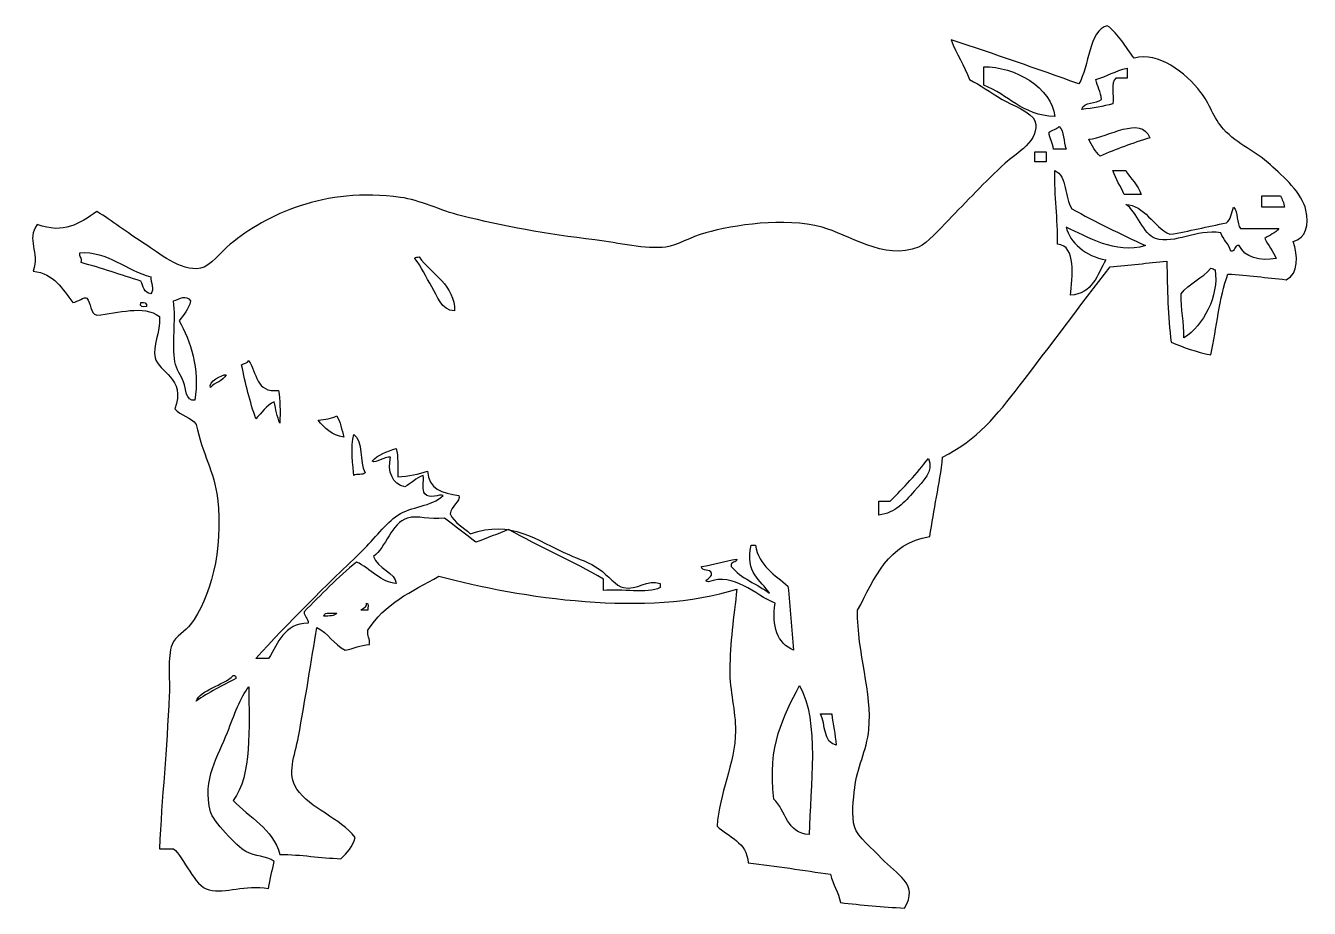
# Model space of a CAD drawing. Header units: centimetres. Extents: x -66 to 65, y -66 to 66.
# Drawn here: x -59.33 to -52.39, y 20.73 to 25.5 of the extents above; entities that cross this region are included whole.
import ezdxf

# ---------------------------------------------------------------- set-up
doc = ezdxf.new("R2010")
doc.units = ezdxf.units.CM
doc.header["$MEASUREMENT"] = 0
doc.layers.add('Layer 1', color=7, linetype='Continuous')

msp = doc.modelspace()

# ---------------------------------------------------------------- linework, layer by layer
at = {"layer": 'Layer 1'}
for points, knots in [([(-53.33282, 25.32792), (-53.20016, 25.36737), (-53.05654, 25.24981), (-52.9719, 25.14364), (-52.9719, 25.14364), (-52.92756, 25.088), (-52.90308, 25.00256), (-52.84903, 24.94399), (-52.84903, 24.94399), (-52.7732, 24.86184), (-52.67155, 24.82284), (-52.59561, 24.75203), (-52.59561, 24.75203), (-52.52457, 24.68575), (-52.42575, 24.60093), (-52.40363, 24.50628), (-52.40363, 24.50628), (-52.38532, 24.42786), (-52.40318, 24.35277), (-52.47274, 24.33734), (-52.47274, 24.33734), (-52.44882, 24.25916), (-52.43961, 24.16316), (-52.51113, 24.13001), (-52.51113, 24.13001), (-52.61527, 24.14107), (-52.71825, 24.15327), (-52.82596, 24.16073), (-52.82596, 24.16073), (-52.8729, 24.03106), (-52.88655, 23.8681), (-52.91809, 23.72303), (-52.91809, 23.72303), (-52.99826, 23.73758), (-53.06573, 23.76481), (-53.13309, 23.79217), (-53.13309, 23.79217), (-53.15068, 23.92814), (-53.15346, 24.07893), (-53.15614, 24.22987), (-53.15614, 24.22987), (-53.26076, 24.22183), (-53.35868, 24.20717), (-53.46329, 24.19913), (-53.46329, 24.19913), (-53.62577, 23.99236), (-53.7873, 23.77061), (-53.95473, 23.55413), (-53.95473, 23.55413), (-54.07617, 23.39713), (-54.18182, 23.26261), (-54.36941, 23.17017), (-54.36941, 23.17017), (-54.38539, 23.01978), (-54.41875, 22.88677), (-54.43852, 22.74017), (-54.43852, 22.74017), (-54.66744, 22.70543), (-54.73803, 22.51242), (-54.83013, 22.34086), (-54.83013, 22.34086), (-54.83222, 22.1094), (-54.75015, 21.89559), (-54.76869, 21.69583), (-54.76869, 21.69583), (-54.77933, 21.58148), (-54.83621, 21.48416), (-54.84547, 21.381), (-54.84547, 21.381), (-54.85111, 21.31832), (-54.86486, 21.22879), (-54.84547, 21.16597), (-54.84547, 21.16597), (-54.83039, 21.11715), (-54.74773, 21.05008), (-54.69958, 20.99706), (-54.69958, 20.99706), (-54.622, 20.91163), (-54.49313, 20.86307), (-54.57671, 20.7283), (-54.57671, 20.7283), (-54.69231, 20.73812), (-54.8101, 20.74576), (-54.92228, 20.75902), (-54.92228, 20.75902), (-54.93273, 20.8177), (-54.96371, 20.8558), (-54.97602, 20.91258), (-54.97602, 20.91258), (-55.12355, 20.93398), (-55.26976, 20.95674), (-55.42139, 20.97402), (-55.42139, 20.97402), (-55.42967, 21.08861), (-55.5277, 21.11346), (-55.5903, 21.17367), (-55.5903, 21.17367), (-55.58001, 21.34687), (-55.4924, 21.50953), (-55.4905, 21.68815), (-55.4905, 21.68815), (-55.48934, 21.79644), (-55.52251, 21.90527), (-55.52122, 22.01832), (-55.52122, 22.01832), (-55.51953, 22.16389), (-55.50048, 22.30484), (-55.48283, 22.45602), (-55.48283, 22.45602), (-55.96829, 22.301), (-56.65028, 22.40821), (-57.09539, 22.5251), (-57.09539, 22.5251), (-57.24083, 22.4453), (-57.39368, 22.37294), (-57.47933, 22.23329), (-57.47933, 22.23329), (-57.48473, 22.19977), (-57.46629, 22.19006), (-57.47166, 22.15651), (-57.47166, 22.15651), (-57.52156, 22.15267), (-57.55604, 22.13336), (-57.60221, 22.12579), (-57.60221, 22.12579), (-57.66351, 22.15661), (-57.69553, 22.21678), (-57.75577, 22.24866), (-57.75577, 22.24866), (-57.78511, 22.07083), (-57.81853, 21.85676), (-57.8556, 21.6574), (-57.8556, 21.6574), (-57.8755, 21.55032), (-57.91934, 21.45745), (-57.86327, 21.37326), (-57.86327, 21.37326), (-57.79361, 21.26864), (-57.62851, 21.21634), (-57.54844, 21.1122), (-57.54844, 21.1122), (-57.56275, 21.06248), (-57.59093, 21.02671), (-57.62522, 20.997), (-57.62522, 20.997), (-57.73915, 21.00084), (-57.83855, 21.01915), (-57.95539, 21.02005), (-57.95539, 21.02005), (-57.99584, 21.16134), (-58.11996, 21.21894), (-58.20881, 21.31186), (-58.20881, 21.31186), (-58.10533, 21.44465), (-58.12351, 21.71085), (-58.12435, 21.92614), (-58.12435, 21.92614), (-58.16996, 21.87063), (-58.20267, 21.77517), (-58.23952, 21.68042), (-58.23952, 21.68042), (-58.28939, 21.55231), (-58.37636, 21.42997), (-58.33167, 21.25042), (-58.33167, 21.25042), (-58.32029, 21.20462), (-58.18924, 21.06288), (-58.13971, 21.03542), (-58.13971, 21.03542), (-58.09037, 21.00804), (-58.02951, 21.01314), (-57.98612, 20.98168), (-57.98612, 20.98168), (-57.99665, 20.93331), (-58.01115, 20.88894), (-58.01684, 20.83576), (-58.01684, 20.83576), (-58.14461, 20.85928), (-58.25002, 20.80541), (-58.33937, 20.82809), (-58.33937, 20.82809), (-58.422, 20.84905), (-58.47113, 21.00163), (-58.53133, 21.05079), (-58.53133, 21.05079), (-58.55694, 21.05079), (-58.58253, 21.05079), (-58.60811, 21.05079), (-58.60811, 21.05079), (-58.59382, 21.32839), (-58.56805, 21.58572), (-58.55437, 21.8801), (-58.55437, 21.8801), (-58.55011, 21.97183), (-58.56567, 22.08608), (-58.539, 22.15654), (-58.539, 22.15654), (-58.52244, 22.2003), (-58.46542, 22.2293), (-58.43917, 22.26404), (-58.43917, 22.26404), (-58.33437, 22.40271), (-58.26042, 22.66422), (-58.29328, 22.94749), (-58.29328, 22.94749), (-58.30976, 23.08957), (-58.37747, 23.19046), (-58.40845, 23.34677), (-58.40845, 23.34677), (-58.43523, 23.38659), (-58.49521, 23.39315), (-58.52365, 23.43125), (-58.52365, 23.43125), (-58.46293, 23.59622), (-58.61292, 23.63151), (-58.63115, 23.70766), (-58.63115, 23.70766), (-58.647, 23.77381), (-58.60236, 23.83942), (-58.60813, 23.93036), (-58.60813, 23.93036), (-58.69362, 23.99598), (-58.83062, 23.94809), (-58.946, 23.93803), (-58.946, 23.93803), (-58.98511, 23.94756), (-58.97674, 24.00457), (-58.99976, 24.03018), (-58.99976, 24.03018), (-59.01378, 24.04121), (-59.04977, 24.00885), (-59.07654, 24.00713), (-59.07654, 24.00713), (-59.13231, 24.07933), (-59.17655, 24.16305), (-59.29151, 24.17607), (-59.29151, 24.17607), (-59.2532, 24.27955), (-59.33146, 24.34559), (-59.26849, 24.42946), (-59.26849, 24.42946), (-59.12392, 24.37395), (-59.04198, 24.43391), (-58.94596, 24.4986), (-58.94596, 24.4986), (-58.86145, 24.44767), (-58.7902, 24.38959), (-58.6849, 24.32199), (-58.6849, 24.32199), (-58.61518, 24.27722), (-58.49276, 24.17298), (-58.38542, 24.19144), (-58.38542, 24.19144), (-58.33385, 24.2003), (-58.27292, 24.28235), (-58.22416, 24.32199), (-58.22416, 24.32199), (-58.02633, 24.48286), (-57.71904, 24.63235), (-57.30272, 24.57538), (-57.30272, 24.57538), (-57.20014, 24.56136), (-57.08838, 24.50468), (-56.97252, 24.47555), (-56.97252, 24.47555), (-56.74432, 24.41821), (-56.51921, 24.37808), (-56.25071, 24.345), (-56.25071, 24.345), (-56.12276, 24.32923), (-55.97623, 24.29224), (-55.86675, 24.30661), (-55.86675, 24.30661), (-55.80822, 24.31428), (-55.73319, 24.36106), (-55.65175, 24.38339), (-55.65175, 24.38339), (-55.4993, 24.42519), (-55.22789, 24.46904), (-55.02207, 24.41411), (-55.02207, 24.41411), (-54.8847, 24.37749), (-54.68544, 24.23044), (-54.49991, 24.30661), (-54.49991, 24.30661), (-54.45133, 24.32656), (-54.38876, 24.40242), (-54.33867, 24.4525), (-54.33867, 24.4525), (-54.23927, 24.55188), (-54.1429, 24.6585), (-54.03149, 24.75963), (-54.03149, 24.75963), (-53.97643, 24.80964), (-53.83692, 24.88319), (-53.87025, 24.99), (-53.87025, 24.99), (-53.88409, 25.03437), (-54.00011, 25.07776), (-54.04686, 25.1052), (-54.04686, 25.1052), (-54.11679, 25.14618), (-54.16555, 25.18262), (-54.22347, 25.2127), (-54.22347, 25.2127), (-54.25075, 25.29041), (-54.29607, 25.35002), (-54.3233, 25.4277), (-54.3233, 25.4277), (-54.0902, 25.35108), (-53.86031, 25.27125), (-53.63221, 25.18965), (-53.63221, 25.18965), (-53.57641, 25.2849), (-53.57794, 25.47834), (-53.47862, 25.50448), (-53.47862, 25.50448), (-53.41671, 25.45899), (-53.37951, 25.38869), (-53.33282, 25.32792)], [0, 0, 0, 0, 0.0123457, 0.0123457, 0.0123457, 0.0123457, 0.0246914, 0.0246914, 0.0246914, 0.0246914, 0.037037, 0.037037, 0.037037, 0.037037, 0.0493827, 0.0493827, 0.0493827, 0.0493827, 0.0617284, 0.0617284, 0.0617284, 0.0617284, 0.0740741, 0.0740741, 0.0740741, 0.0740741, 0.0864198, 0.0864198, 0.0864198, 0.0864198, 0.0987654, 0.0987654, 0.0987654, 0.0987654, 0.1111111, 0.1111111, 0.1111111, 0.1111111, 0.1234568, 0.1234568, 0.1234568, 0.1234568, 0.1358025, 0.1358025, 0.1358025, 0.1358025, 0.1481481, 0.1481481, 0.1481481, 0.1481481, 0.1604938, 0.1604938, 0.1604938, 0.1604938, 0.1728395, 0.1728395, 0.1728395, 0.1728395, 0.1851852, 0.1851852, 0.1851852, 0.1851852, 0.1975309, 0.1975309, 0.1975309, 0.1975309, 0.2098765, 0.2098765, 0.2098765, 0.2098765, 0.2222222, 0.2222222, 0.2222222, 0.2222222, 0.2345679, 0.2345679, 0.2345679, 0.2345679, 0.2469136, 0.2469136, 0.2469136, 0.2469136, 0.2592593, 0.2592593, 0.2592593, 0.2592593, 0.2716049, 0.2716049, 0.2716049, 0.2716049, 0.2839506, 0.2839506, 0.2839506, 0.2839506, 0.2962963, 0.2962963, 0.2962963, 0.2962963, 0.308642, 0.308642, 0.308642, 0.308642, 0.3209877, 0.3209877, 0.3209877, 0.3209877, 0.3333333, 0.3333333, 0.3333333, 0.3333333, 0.345679, 0.345679, 0.345679, 0.345679, 0.3580247, 0.3580247, 0.3580247, 0.3580247, 0.3703704, 0.3703704, 0.3703704, 0.3703704, 0.382716, 0.382716, 0.382716, 0.382716, 0.3950617, 0.3950617, 0.3950617, 0.3950617, 0.4074074, 0.4074074, 0.4074074, 0.4074074, 0.4197531, 0.4197531, 0.4197531, 0.4197531, 0.4320988, 0.4320988, 0.4320988, 0.4320988, 0.4444444, 0.4444444, 0.4444444, 0.4444444, 0.4567901, 0.4567901, 0.4567901, 0.4567901, 0.4691358, 0.4691358, 0.4691358, 0.4691358, 0.4814815, 0.4814815, 0.4814815, 0.4814815, 0.4938272, 0.4938272, 0.4938272, 0.4938272, 0.5061728, 0.5061728, 0.5061728, 0.5061728, 0.5185185, 0.5185185, 0.5185185, 0.5185185, 0.5308642, 0.5308642, 0.5308642, 0.5308642, 0.5432099, 0.5432099, 0.5432099, 0.5432099, 0.5555556, 0.5555556, 0.5555556, 0.5555556, 0.5679012, 0.5679012, 0.5679012, 0.5679012, 0.5802469, 0.5802469, 0.5802469, 0.5802469, 0.5925926, 0.5925926, 0.5925926, 0.5925926, 0.6049383, 0.6049383, 0.6049383, 0.6049383, 0.617284, 0.617284, 0.617284, 0.617284, 0.6296296, 0.6296296, 0.6296296, 0.6296296, 0.6419753, 0.6419753, 0.6419753, 0.6419753, 0.654321, 0.654321, 0.654321, 0.654321, 0.6666667, 0.6666667, 0.6666667, 0.6666667, 0.6790123, 0.6790123, 0.6790123, 0.6790123, 0.691358, 0.691358, 0.691358, 0.691358, 0.7037037, 0.7037037, 0.7037037, 0.7037037, 0.7160494, 0.7160494, 0.7160494, 0.7160494, 0.7283951, 0.7283951, 0.7283951, 0.7283951, 0.7407407, 0.7407407, 0.7407407, 0.7407407, 0.7530864, 0.7530864, 0.7530864, 0.7530864, 0.7654321, 0.7654321, 0.7654321, 0.7654321, 0.7777778, 0.7777778, 0.7777778, 0.7777778, 0.7901235, 0.7901235, 0.7901235, 0.7901235, 0.8024691, 0.8024691, 0.8024691, 0.8024691, 0.8148148, 0.8148148, 0.8148148, 0.8148148, 0.8271605, 0.8271605, 0.8271605, 0.8271605, 0.8395062, 0.8395062, 0.8395062, 0.8395062, 0.8518519, 0.8518519, 0.8518519, 0.8518519, 0.8641975, 0.8641975, 0.8641975, 0.8641975, 0.8765432, 0.8765432, 0.8765432, 0.8765432, 0.8888889, 0.8888889, 0.8888889, 0.8888889, 0.9012346, 0.9012346, 0.9012346, 0.9012346, 0.9135802, 0.9135802, 0.9135802, 0.9135802, 0.9259259, 0.9259259, 0.9259259, 0.9259259, 0.9382716, 0.9382716, 0.9382716, 0.9382716, 0.9506173, 0.9506173, 0.9506173, 0.9506173, 0.962963, 0.962963, 0.962963, 0.962963, 0.9753086, 0.9753086, 0.9753086, 0.9753086, 1, 1, 1, 1]), ([(-54.14675, 25.28185), (-54.14675, 25.24859), (-54.14675, 25.21531), (-54.14675, 25.18202), (-54.14675, 25.18202), (-54.01319, 25.1313), (-53.94125, 25.01893), (-53.76281, 25.01311), (-53.76281, 25.01311), (-53.77774, 25.16933), (-53.98001, 25.28479), (-54.14675, 25.28185)], [0, 0, 0, 0, 0.25, 0.25, 0.25, 0.25, 0.5, 0.5, 0.5, 0.5, 1, 1, 1, 1]), ([(-53.54014, 25.21272), (-53.5331, 25.17367), (-53.51323, 25.1475), (-53.50942, 25.10522), (-53.50942, 25.10522), (-53.54024, 25.08228), (-53.60483, 25.09313), (-53.61692, 25.05148), (-53.61692, 25.05148), (-53.55527, 25.0564), (-53.5, 25.06765), (-53.44796, 25.0822), (-53.44796, 25.0822), (-53.44238, 25.12781), (-53.46169, 25.1983), (-53.43261, 25.22044), (-53.43261, 25.22044), (-53.41213, 25.22044), (-53.39165, 25.22044), (-53.37117, 25.22044), (-53.37117, 25.22044), (-53.37117, 25.23833), (-53.37117, 25.25626), (-53.37117, 25.27418), (-53.37117, 25.27418), (-53.43471, 25.26087), (-53.48027, 25.22965), (-53.54014, 25.21272)], [0, 0, 0, 0, 0.125, 0.125, 0.125, 0.125, 0.25, 0.25, 0.25, 0.25, 0.375, 0.375, 0.375, 0.375, 0.5, 0.5, 0.5, 0.5, 0.625, 0.625, 0.625, 0.625, 0.75, 0.75, 0.75, 0.75, 1, 1, 1, 1]), ([(-53.57853, 24.89022), (-53.56324, 24.85429), (-53.54273, 24.8236), (-53.51709, 24.79809), (-53.51709, 24.79809), (-53.43293, 24.83675), (-53.34186, 24.86858), (-53.24833, 24.89789), (-53.24833, 24.89789), (-53.29969, 25.02195), (-53.47347, 24.89823), (-53.57853, 24.89022)], [0, 0, 0, 0, 0.25, 0.25, 0.25, 0.25, 0.5, 0.5, 0.5, 0.5, 1, 1, 1, 1]), ([(-53.79353, 24.92861), (-53.79303, 24.8907), (-53.77099, 24.87437), (-53.77048, 24.83646), (-53.77048, 24.83646), (-53.74743, 24.83646), (-53.72444, 24.83646), (-53.70137, 24.83646), (-53.70137, 24.83646), (-53.71592, 24.87567), (-53.71071, 24.93462), (-53.73979, 24.95933), (-53.73979, 24.95933), (-53.75221, 24.94358), (-53.77673, 24.93999), (-53.79353, 24.92861)], [0, 0, 0, 0, 0.2, 0.2, 0.2, 0.2, 0.4, 0.4, 0.4, 0.4, 0.6, 0.6, 0.6, 0.6, 1, 1, 1, 1]), ([(-53.87032, 24.76737), (-53.84984, 24.76737), (-53.82936, 24.76737), (-53.80888, 24.76737), (-53.80888, 24.76737), (-53.80888, 24.78528), (-53.80888, 24.80319), (-53.80888, 24.82111), (-53.80888, 24.82111), (-53.82936, 24.82111), (-53.84984, 24.82111), (-53.87032, 24.82111), (-53.87032, 24.82111), (-53.87032, 24.8032), (-53.87032, 24.78526), (-53.87032, 24.76737)], [0, 0, 0, 0, 0.2, 0.2, 0.2, 0.2, 0.4, 0.4, 0.4, 0.4, 0.6, 0.6, 0.6, 0.6, 1, 1, 1, 1]), ([(-53.74744, 24.322), (-53.64383, 24.3134), (-53.66883, 24.14248), (-53.67836, 24.04556), (-53.67836, 24.04556), (-53.55808, 24.05326), (-53.53316, 24.15631), (-53.48638, 24.23752), (-53.48638, 24.23752), (-53.59512, 24.25422), (-53.68249, 24.33319), (-53.70138, 24.41413), (-53.70138, 24.41413), (-53.58454, 24.36365), (-53.43751, 24.26467), (-53.27138, 24.31433), (-53.27138, 24.31433), (-53.40857, 24.3768), (-53.542, 24.44302), (-53.67066, 24.51398), (-53.67066, 24.51398), (-53.71037, 24.57407), (-53.69484, 24.68945), (-53.76281, 24.72128), (-53.76281, 24.72128), (-53.76507, 24.58079), (-53.7458, 24.46186), (-53.74744, 24.322)], [0, 0, 0, 0, 0.125, 0.125, 0.125, 0.125, 0.25, 0.25, 0.25, 0.25, 0.375, 0.375, 0.375, 0.375, 0.5, 0.5, 0.5, 0.5, 0.625, 0.625, 0.625, 0.625, 0.75, 0.75, 0.75, 0.75, 1, 1, 1, 1]), ([(-53.38655, 24.59074), (-53.35583, 24.59074), (-53.32511, 24.59074), (-53.2944, 24.59074), (-53.2944, 24.59074), (-53.31271, 24.64413), (-53.35319, 24.67527), (-53.37888, 24.72126), (-53.37888, 24.72126), (-53.4019, 24.72126), (-53.42494, 24.72126), (-53.44796, 24.72126), (-53.44796, 24.72126), (-53.4327, 24.67257), (-53.40611, 24.63519), (-53.38655, 24.59074)], [0, 0, 0, 0, 0.2, 0.2, 0.2, 0.2, 0.4, 0.4, 0.4, 0.4, 0.6, 0.6, 0.6, 0.6, 1, 1, 1, 1]), ([(-53.21762, 24.35269), (-53.11181, 24.3211), (-52.99791, 24.40476), (-52.86437, 24.38341), (-52.86437, 24.38341), (-52.8518, 24.34475), (-52.82005, 24.32533), (-52.81063, 24.28361), (-52.81063, 24.28361), (-52.7834, 24.28197), (-52.79544, 24.31965), (-52.76454, 24.31433), (-52.76454, 24.31433), (-52.73628, 24.25104), (-52.65151, 24.2276), (-52.56491, 24.24522), (-52.56491, 24.24522), (-52.58036, 24.28607), (-52.60878, 24.31396), (-52.62635, 24.35272), (-52.62635, 24.35272), (-52.60285, 24.37275), (-52.5669, 24.38032), (-52.54957, 24.40648), (-52.54957, 24.40648), (-52.61865, 24.40648), (-52.68779, 24.40648), (-52.75687, 24.40648), (-52.75687, 24.40648), (-52.78132, 24.43323), (-52.7683, 24.49744), (-52.79526, 24.52165), (-52.79526, 24.52165), (-52.80566, 24.49112), (-52.81053, 24.455), (-52.83365, 24.43722), (-52.83365, 24.43722), (-52.93753, 24.41822), (-53.03349, 24.39131), (-53.1408, 24.37578), (-53.1408, 24.37578), (-53.22793, 24.41666), (-53.27891, 24.53456), (-53.37885, 24.53704), (-53.37885, 24.53704), (-53.3185, 24.50181), (-53.28302, 24.37224), (-53.21762, 24.35269)], [0, 0, 0, 0, 0.0769231, 0.0769231, 0.0769231, 0.0769231, 0.1538462, 0.1538462, 0.1538462, 0.1538462, 0.2307692, 0.2307692, 0.2307692, 0.2307692, 0.3076923, 0.3076923, 0.3076923, 0.3076923, 0.3846154, 0.3846154, 0.3846154, 0.3846154, 0.4615385, 0.4615385, 0.4615385, 0.4615385, 0.5384615, 0.5384615, 0.5384615, 0.5384615, 0.6153846, 0.6153846, 0.6153846, 0.6153846, 0.6923077, 0.6923077, 0.6923077, 0.6923077, 0.7692308, 0.7692308, 0.7692308, 0.7692308, 0.8461538, 0.8461538, 0.8461538, 0.8461538, 1, 1, 1, 1]), ([(-52.6417, 24.52163), (-52.60074, 24.52163), (-52.55978, 24.52163), (-52.51883, 24.52163), (-52.51883, 24.52163), (-52.52285, 24.54579), (-52.5323, 24.56449), (-52.54185, 24.58307), (-52.54185, 24.58307), (-52.57513, 24.58307), (-52.60839, 24.58307), (-52.6417, 24.58307), (-52.6417, 24.58307), (-52.6417, 24.56258), (-52.6417, 24.5421), (-52.6417, 24.52163)], [0, 0, 0, 0, 0.2, 0.2, 0.2, 0.2, 0.4, 0.4, 0.4, 0.4, 0.6, 0.6, 0.6, 0.6, 1, 1, 1, 1]), ([(-59.03816, 24.27591), (-59.04194, 24.2517), (-59.02435, 24.24882), (-59.03051, 24.22217), (-59.03051, 24.22217), (-58.9187, 24.1932), (-58.81633, 24.15481), (-58.70798, 24.12237), (-58.70798, 24.12237), (-58.69475, 24.09467), (-58.69123, 24.0572), (-58.65424, 24.05323), (-58.65424, 24.05323), (-58.63199, 24.07601), (-58.65718, 24.11649), (-58.65424, 24.14538), (-58.65424, 24.14538), (-58.7871, 24.1791), (-58.88729, 24.28575), (-59.03816, 24.27591)], [0, 0, 0, 0, 0.1666667, 0.1666667, 0.1666667, 0.1666667, 0.3333333, 0.3333333, 0.3333333, 0.3333333, 0.5, 0.5, 0.5, 0.5, 0.6666667, 0.6666667, 0.6666667, 0.6666667, 1, 1, 1, 1]), ([(-57.13385, 24.09163), (-57.1052, 24.0435), (-57.08218, 23.96365), (-57.01098, 23.96108), (-57.01098, 23.96108), (-57.00754, 24.09589), (-57.1356, 24.16346), (-57.20294, 24.25286), (-57.20294, 24.25286), (-57.21199, 24.25167), (-57.22474, 24.25418), (-57.22599, 24.24516), (-57.22599, 24.24516), (-57.18928, 24.20106), (-57.16523, 24.14441), (-57.13385, 24.09163)], [0, 0, 0, 0, 0.2, 0.2, 0.2, 0.2, 0.4, 0.4, 0.4, 0.4, 0.6, 0.6, 0.6, 0.6, 1, 1, 1, 1]), ([(-52.89512, 24.18375), (-52.90494, 24.18417), (-52.90576, 24.19362), (-52.91814, 24.19145), (-52.91814, 24.19145), (-52.96442, 24.1379), (-53.03646, 24.11009), (-53.0794, 24.05321), (-53.0794, 24.05321), (-53.07985, 23.96833), (-53.06265, 23.90107), (-53.06405, 23.81519), (-53.06405, 23.81519), (-52.95782, 23.88128), (-52.8744, 24.04067), (-52.89512, 24.18375)], [0, 0, 0, 0, 0.2, 0.2, 0.2, 0.2, 0.4, 0.4, 0.4, 0.4, 0.6, 0.6, 0.6, 0.6, 1, 1, 1, 1]), ([(-58.53138, 24.01484), (-58.51781, 23.90578), (-58.53937, 23.78224), (-58.52371, 23.68464), (-58.52371, 23.68464), (-58.5176, 23.64659), (-58.48961, 23.60857), (-58.47765, 23.57714), (-58.47765, 23.57714), (-58.46299, 23.53862), (-58.46683, 23.47332), (-58.41621, 23.47729), (-58.41621, 23.47729), (-58.38875, 23.64557), (-58.44018, 23.80143), (-58.50069, 23.90732), (-58.50069, 23.90732), (-58.47733, 23.94026), (-58.44896, 23.96823), (-58.43925, 24.01482), (-58.43925, 24.01482), (-58.46407, 24.05194), (-58.49648, 24.02704), (-58.53138, 24.01484)], [0, 0, 0, 0, 0.1428571, 0.1428571, 0.1428571, 0.1428571, 0.2857143, 0.2857143, 0.2857143, 0.2857143, 0.4285714, 0.4285714, 0.4285714, 0.4285714, 0.5714286, 0.5714286, 0.5714286, 0.5714286, 0.7142857, 0.7142857, 0.7142857, 0.7142857, 1, 1, 1, 1]), ([(-58.67727, 23.98412), (-58.67497, 24.00436), (-58.68791, 24.00933), (-58.70799, 24.00717), (-58.70799, 24.00717), (-58.71571, 23.98151), (-58.69732, 23.98198), (-58.67727, 23.98412)], [0, 0, 0, 0, 0.3333333, 0.3333333, 0.3333333, 0.3333333, 1, 1, 1, 1]), ([(-58.12439, 23.69229), (-58.13138, 23.67882), (-58.1513, 23.67824), (-58.16278, 23.66927), (-58.16278, 23.66927), (-58.14225, 23.56693), (-58.11814, 23.46819), (-58.086, 23.37746), (-58.086, 23.37746), (-58.05478, 23.41024), (-58.0302, 23.44964), (-57.98617, 23.46961), (-57.98617, 23.46961), (-57.97805, 23.42913), (-57.97141, 23.38709), (-57.95545, 23.35444), (-57.95545, 23.35444), (-57.9555, 23.4158), (-57.95262, 23.48012), (-57.96315, 23.53105), (-57.96315, 23.53105), (-58.08677, 23.51494), (-58.081, 23.62823), (-58.12439, 23.69229)], [0, 0, 0, 0, 0.1428571, 0.1428571, 0.1428571, 0.1428571, 0.2857143, 0.2857143, 0.2857143, 0.2857143, 0.4285714, 0.4285714, 0.4285714, 0.4285714, 0.5714286, 0.5714286, 0.5714286, 0.5714286, 0.7142857, 0.7142857, 0.7142857, 0.7142857, 1, 1, 1, 1]), ([(-58.33172, 23.5464), (-58.30865, 23.57453), (-58.26266, 23.57974), (-58.24726, 23.61554), (-58.24726, 23.61554), (-58.26571, 23.61829), (-58.34638, 23.57675), (-58.33172, 23.5464)], [0, 0, 0, 0, 0.3333333, 0.3333333, 0.3333333, 0.3333333, 1, 1, 1, 1]), ([(-57.74813, 23.36979), (-57.71574, 23.32537), (-57.67476, 23.28957), (-57.60989, 23.27766), (-57.60989, 23.27766), (-57.62079, 23.31796), (-57.62868, 23.36127), (-57.64831, 23.39283), (-57.64831, 23.39283), (-57.67426, 23.37783), (-57.71151, 23.37415), (-57.74813, 23.36979)], [0, 0, 0, 0, 0.25, 0.25, 0.25, 0.25, 0.5, 0.5, 0.5, 0.5, 1, 1, 1, 1]), ([(-57.55617, 23.07033), (-57.5418, 23.08152), (-57.50529, 23.07062), (-57.49473, 23.0857), (-57.49473, 23.0857), (-57.52693, 23.14309), (-57.50283, 23.25678), (-57.55617, 23.29303), (-57.55617, 23.29303), (-57.57504, 23.23162), (-57.55932, 23.11126), (-57.55617, 23.07033)], [0, 0, 0, 0, 0.25, 0.25, 0.25, 0.25, 0.5, 0.5, 0.5, 0.5, 1, 1, 1, 1]), ([(-57.45635, 23.14712), (-57.43508, 23.13638), (-57.39378, 23.17136), (-57.35652, 23.17017), (-57.35652, 23.17017), (-57.37565, 23.09365), (-57.34655, 23.02248), (-57.27974, 23.00893), (-57.27974, 23.00893), (-57.24521, 23.02817), (-57.21963, 23.05629), (-57.17994, 23.07037), (-57.17994, 23.07037), (-57.17684, 23.03764), (-57.18737, 22.99126), (-57.17224, 22.97054), (-57.17224, 22.97054), (-57.14464, 22.94083), (-57.0912, 22.97043), (-57.07244, 22.96287), (-57.07244, 22.96287), (-57.13639, 22.9004), (-57.24511, 22.90421), (-57.31816, 22.85537), (-57.31816, 22.85537), (-57.38293, 22.81203), (-57.44601, 22.72517), (-57.51014, 22.66341), (-57.51014, 22.66341), (-57.70961, 22.47127), (-57.91051, 22.27498), (-58.08606, 22.07979), (-58.08606, 22.07979), (-58.06301, 22.07979), (-58.04, 22.07979), (-58.01695, 22.07979), (-58.01695, 22.07979), (-57.96462, 22.16313), (-57.93575, 22.26989), (-57.80195, 22.27177), (-57.80195, 22.27177), (-57.80301, 22.29886), (-57.82394, 22.30609), (-57.825, 22.33321), (-57.825, 22.33321), (-57.73274, 22.42523), (-57.64281, 22.51961), (-57.54089, 22.60197), (-57.54089, 22.60197), (-57.46895, 22.56847), (-57.40474, 22.48788), (-57.32586, 22.48677), (-57.32586, 22.48677), (-57.32946, 22.54297), (-57.42844, 22.56781), (-57.44873, 22.63266), (-57.44873, 22.63266), (-57.38208, 22.67997), (-57.35427, 22.81387), (-57.26442, 22.83999), (-57.26442, 22.83999), (-57.20891, 22.85613), (-57.148, 22.82853), (-57.06479, 22.83999), (-57.06479, 22.83999), (-57.00891, 22.79602), (-56.95099, 22.75413), (-56.89585, 22.70944), (-56.89585, 22.70944), (-56.83587, 22.7314), (-56.77668, 22.7541), (-56.71921, 22.77855), (-56.71921, 22.77855), (-56.55207, 22.68462), (-56.36895, 22.60665), (-56.20475, 22.50979), (-56.20475, 22.50979), (-56.20475, 22.48931), (-56.20475, 22.46883), (-56.20475, 22.44838), (-56.20475, 22.44838), (-56.10717, 22.45833), (-55.96964, 22.42827), (-55.8976, 22.46373), (-55.8976, 22.46373), (-55.8976, 22.47143), (-55.8976, 22.4791), (-55.8976, 22.48678), (-55.8976, 22.48678), (-55.967, 22.50951), (-56.02232, 22.44921), (-56.09725, 22.46373), (-56.09725, 22.46373), (-56.13289, 22.47064), (-56.1826, 22.53091), (-56.2278, 22.56356), (-56.2278, 22.56356), (-56.27815, 22.59994), (-56.3416, 22.61978), (-56.38906, 22.64032), (-56.38906, 22.64032), (-56.57242, 22.71972), (-56.70045, 22.83405), (-56.92659, 22.75552), (-56.92659, 22.75552), (-56.96226, 22.79148), (-57.01319, 22.81219), (-57.03409, 22.86302), (-57.03409, 22.86302), (-57.03115, 22.90554), (-56.97591, 22.93017), (-56.98803, 22.96285), (-56.98803, 22.96285), (-57.07701, 22.97367), (-57.15197, 22.99857), (-57.15697, 23.09337), (-57.15697, 23.09337), (-57.20531, 23.07771), (-57.25714, 23.06556), (-57.31823, 23.06265), (-57.31823, 23.06265), (-57.3191, 23.11554), (-57.31413, 23.17428), (-57.3259, 23.21624), (-57.3259, 23.21624), (-57.37689, 23.20077), (-57.4265, 23.18384), (-57.45635, 23.14712)], [0, 0, 0, 0, 0.030303, 0.030303, 0.030303, 0.030303, 0.0606061, 0.0606061, 0.0606061, 0.0606061, 0.0909091, 0.0909091, 0.0909091, 0.0909091, 0.1212121, 0.1212121, 0.1212121, 0.1212121, 0.1515152, 0.1515152, 0.1515152, 0.1515152, 0.1818182, 0.1818182, 0.1818182, 0.1818182, 0.2121212, 0.2121212, 0.2121212, 0.2121212, 0.2424242, 0.2424242, 0.2424242, 0.2424242, 0.2727273, 0.2727273, 0.2727273, 0.2727273, 0.3030303, 0.3030303, 0.3030303, 0.3030303, 0.3333333, 0.3333333, 0.3333333, 0.3333333, 0.3636364, 0.3636364, 0.3636364, 0.3636364, 0.3939394, 0.3939394, 0.3939394, 0.3939394, 0.4242424, 0.4242424, 0.4242424, 0.4242424, 0.4545455, 0.4545455, 0.4545455, 0.4545455, 0.4848485, 0.4848485, 0.4848485, 0.4848485, 0.5151515, 0.5151515, 0.5151515, 0.5151515, 0.5454545, 0.5454545, 0.5454545, 0.5454545, 0.5757576, 0.5757576, 0.5757576, 0.5757576, 0.6060606, 0.6060606, 0.6060606, 0.6060606, 0.6363636, 0.6363636, 0.6363636, 0.6363636, 0.6666667, 0.6666667, 0.6666667, 0.6666667, 0.6969697, 0.6969697, 0.6969697, 0.6969697, 0.7272727, 0.7272727, 0.7272727, 0.7272727, 0.7575758, 0.7575758, 0.7575758, 0.7575758, 0.7878788, 0.7878788, 0.7878788, 0.7878788, 0.8181818, 0.8181818, 0.8181818, 0.8181818, 0.8484848, 0.8484848, 0.8484848, 0.8484848, 0.8787879, 0.8787879, 0.8787879, 0.8787879, 0.9090909, 0.9090909, 0.9090909, 0.9090909, 0.9393939, 0.9393939, 0.9393939, 0.9393939, 1, 1, 1, 1]), ([(-54.65356, 22.93212), (-54.67404, 22.93212), (-54.69452, 22.93212), (-54.715, 22.93212), (-54.715, 22.93212), (-54.715, 22.90653), (-54.715, 22.88092), (-54.715, 22.85534), (-54.715, 22.85534), (-54.6234, 22.86981), (-54.57869, 22.92223), (-54.52302, 22.98589), (-54.52302, 22.98589), (-54.47346, 23.04259), (-54.41787, 23.09106), (-54.44624, 23.1625), (-54.44624, 23.1625), (-54.50995, 23.08031), (-54.58009, 23.00456), (-54.65356, 22.93212)], [0, 0, 0, 0, 0.1666667, 0.1666667, 0.1666667, 0.1666667, 0.3333333, 0.3333333, 0.3333333, 0.3333333, 0.5, 0.5, 0.5, 0.5, 0.6666667, 0.6666667, 0.6666667, 0.6666667, 1, 1, 1, 1]), ([(-55.30626, 22.43298), (-55.37331, 22.48367), (-55.46139, 22.51333), (-55.51359, 22.57887), (-55.51359, 22.57887), (-55.51936, 22.60768), (-55.48425, 22.59559), (-55.48287, 22.61729), (-55.48287, 22.61729), (-55.55243, 22.61007), (-55.60463, 22.58549), (-55.67483, 22.57887), (-55.67483, 22.57887), (-55.6757, 22.54731), (-55.62361, 22.56866), (-55.62107, 22.54048), (-55.62107, 22.54048), (-55.61223, 22.51564), (-55.6752, 22.50029), (-55.63644, 22.49442), (-55.63644, 22.49442), (-55.49756, 22.54924), (-55.38726, 22.42309), (-55.27552, 22.37925), (-55.27552, 22.37925), (-55.29648, 22.2577), (-55.26425, 22.1592), (-55.17569, 22.12583), (-55.17569, 22.12583), (-55.18873, 22.23823), (-55.1944, 22.35798), (-55.20641, 22.4714), (-55.20641, 22.4714), (-55.27745, 22.53344), (-55.36344, 22.58057), (-55.38302, 22.6941), (-55.38302, 22.6941), (-55.39072, 22.6941), (-55.39837, 22.6941), (-55.40607, 22.6941), (-55.40607, 22.6941), (-55.43803, 22.54183), (-55.3541, 22.50545), (-55.30626, 22.43298)], [0, 0, 0, 0, 0.0833333, 0.0833333, 0.0833333, 0.0833333, 0.1666667, 0.1666667, 0.1666667, 0.1666667, 0.25, 0.25, 0.25, 0.25, 0.3333333, 0.3333333, 0.3333333, 0.3333333, 0.4166667, 0.4166667, 0.4166667, 0.4166667, 0.5, 0.5, 0.5, 0.5, 0.5833333, 0.5833333, 0.5833333, 0.5833333, 0.6666667, 0.6666667, 0.6666667, 0.6666667, 0.75, 0.75, 0.75, 0.75, 0.8333333, 0.8333333, 0.8333333, 0.8333333, 1, 1, 1, 1]), ([(-57.51776, 22.34082), (-57.50498, 22.34082), (-57.49217, 22.34082), (-57.47937, 22.34082), (-57.47937, 22.34082), (-57.48358, 22.35199), (-57.4704, 22.38051), (-57.48707, 22.37924), (-57.48707, 22.37924), (-57.48381, 22.35294), (-57.51006, 22.35614), (-57.51776, 22.34082)], [0, 0, 0, 0, 0.25, 0.25, 0.25, 0.25, 0.5, 0.5, 0.5, 0.5, 1, 1, 1, 1]), ([(-57.71741, 22.31011), (-57.68804, 22.30892), (-57.6615, 22.31051), (-57.64833, 22.32548), (-57.64833, 22.32548), (-57.67315, 22.32217), (-57.71471, 22.33559), (-57.71741, 22.31011)], [0, 0, 0, 0, 0.3333333, 0.3333333, 0.3333333, 0.3333333, 1, 1, 1, 1]), ([(-58.20887, 21.98763), (-58.26306, 21.93424), (-58.38667, 21.90947), (-58.40852, 21.84939), (-58.40852, 21.84939), (-58.34383, 21.89733), (-58.26649, 21.9326), (-58.19352, 21.97226), (-58.19352, 21.97226), (-58.1944, 21.98163), (-58.1958, 21.99044), (-58.20887, 21.98763)], [0, 0, 0, 0, 0.25, 0.25, 0.25, 0.25, 0.5, 0.5, 0.5, 0.5, 1, 1, 1, 1]), ([(-55.28322, 21.31953), (-55.21676, 21.25804), (-55.21419, 21.13263), (-55.09124, 21.12757), (-55.09124, 21.12757), (-55.08672, 21.38736), (-55.03293, 21.7382), (-55.14498, 21.93383), (-55.14498, 21.93383), (-55.22911, 21.76546), (-55.31894, 21.61407), (-55.28322, 21.31953)], [0, 0, 0, 0, 0.25, 0.25, 0.25, 0.25, 0.5, 0.5, 0.5, 0.5, 1, 1, 1, 1]), ([(-54.94535, 21.61137), (-54.9498, 21.6709), (-54.9649, 21.7198), (-54.9684, 21.78031), (-54.9684, 21.78031), (-54.98888, 21.78031), (-55.00936, 21.78031), (-55.02984, 21.78031), (-55.02984, 21.78031), (-55.0026, 21.72302), (-55.01615, 21.62499), (-54.94535, 21.61137)], [0, 0, 0, 0, 0.25, 0.25, 0.25, 0.25, 0.5, 0.5, 0.5, 0.5, 1, 1, 1, 1])]:
    msp.add_open_spline(points, degree=3, knots=knots, dxfattribs=at)

doc.saveas('drawing.dxf')
